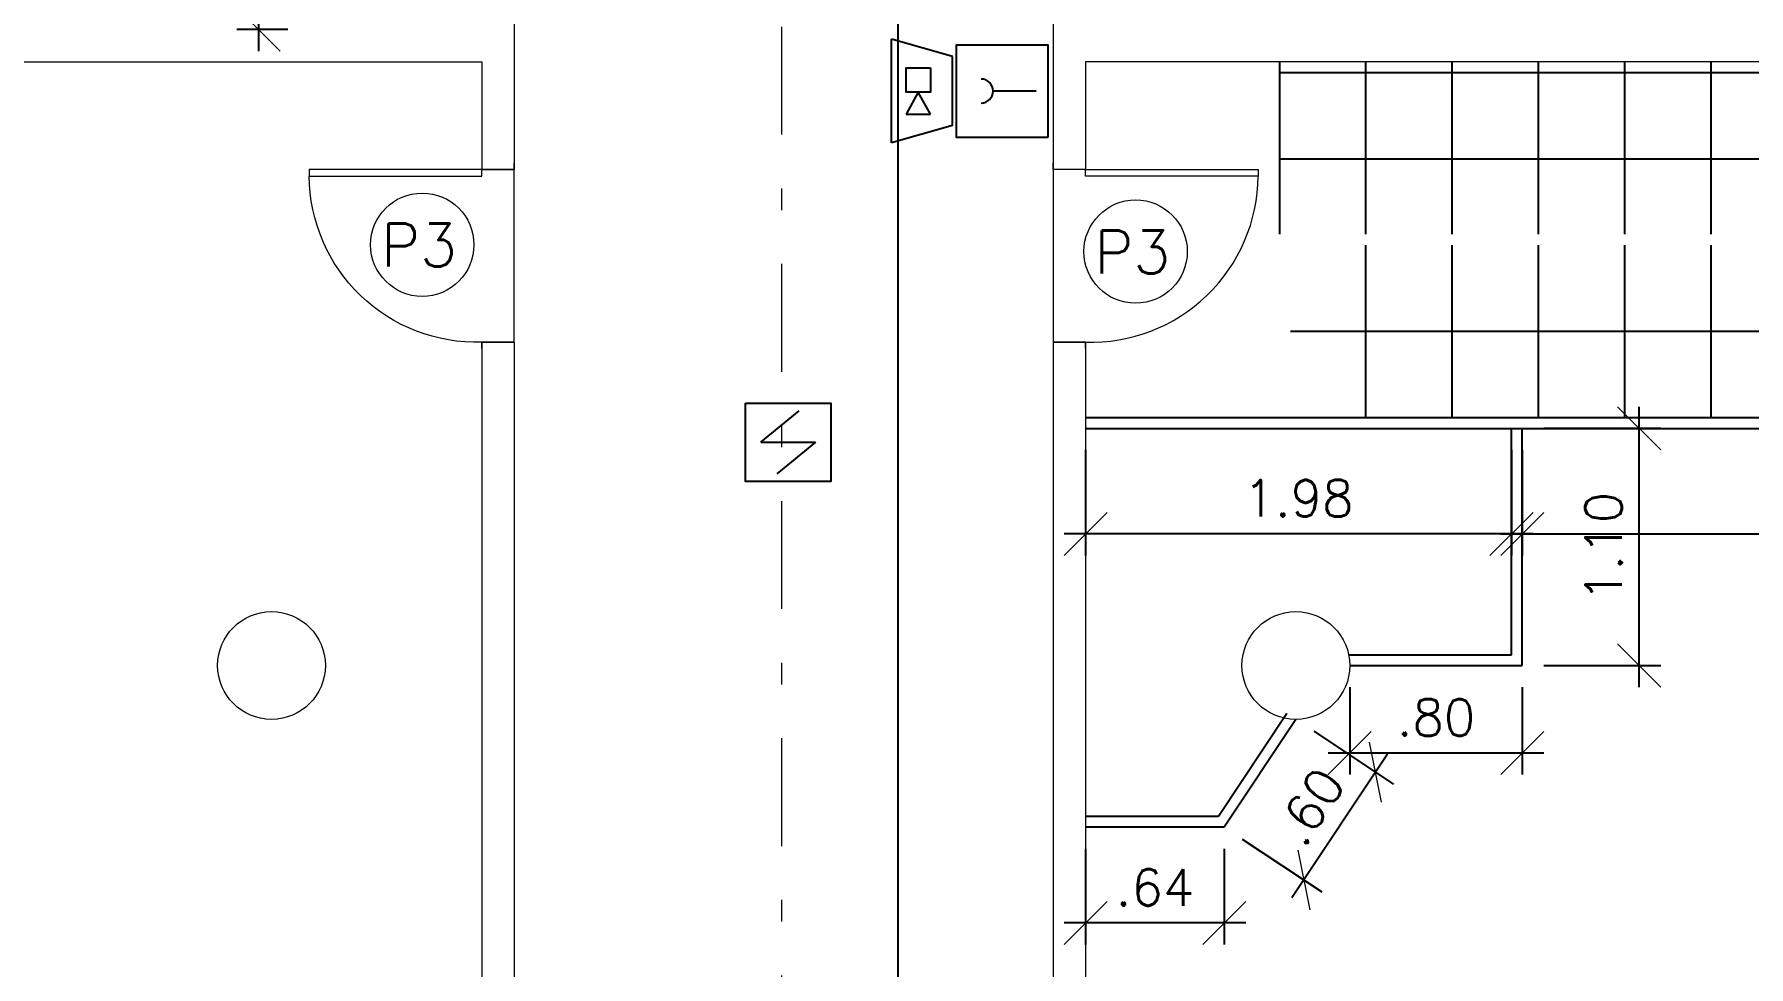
# Model space of a CAD drawing. Header units: millimetres. Extents: x 521 to 1055, y 261 to 520.
# Drawn here: x 570.21 to 578.16, y 328.57 to 332.89 of the extents above; entities that cross this region are included whole.
import ezdxf

# ---------------------------------------------------------------- set-up
doc = ezdxf.new("R2010")
doc.units = ezdxf.units.MM
doc.linetypes.add('CONTINU', pattern=[0])
doc.linetypes.add('DASHDOTX2', pattern=[2, 1, -0.5, 0, -0.5])
doc.layers.add('0.1', color=8, linetype='Continuous', lineweight=13)
doc.layers.add('ppci', color=8, linetype='Continuous')
doc.styles.add('ROMANS', font='romans')
doc.styles.get("Standard").update_dxf_attribs({"font": 'romans.shx'})
doc.dimstyles.new('Fares Eng - 50', dxfattribs={"dimscale": 2, "dimtxt": 0.085, "dimasz": 0.1, "dimexe": 0.05, "dimexo": 0.05, "dimgap": 0.04, "dimtad": 1, "dimzin": 4, "dimdsep": 46, "dimtxsty": 'ROMANS', "dimblk1": 'OBLIQUE', "dimblk2": 'OBLIQUE', "dimsah": 1, "dimcen": 0.05, "dimdle": 0.05, "dimclrd": 8, "dimclre": 8, "dimclrt": 8, "dimaunit": 1, "dimadec": 0, "dimazin": 0, "dimtfac": 1, "dimtix": 1, "dimtmove": 2, "dimatfit": 0, "dimldrblk": 'OPEN90', "dimfxl": 1, "dimtolj": 1, "dimtzin": 0, "dimarcsym": 0})

# ---------------------------------------------------------------- blocks, each defined once
blk = doc.blocks.new('P80')
for points in [[(0, 0.86), (0, 0.83), (0.15, 0.83), (0.15, 0.86)], [(0, 0), (0, 0.03), (0.15, 0.03), (0.15, 0)]]:
    blk.add_lwpolyline(points)
blk.add_lwpolyline([(-0.8, 0.06), (0, 0.06), (0, 0.03), (-0.8, 0.03)], close=True)
at = {"color": 8}
blk.add_arc((-0.0251, 0.0555), 0.7749, 88.14082, 179.6698, dxfattribs=at)
blk = doc.blocks.new('_OBLIQUE')
at = {"color": 0, "linetype": 'ByBlock'}
blk.add_line((-0.5, -0.5), (0.5, 0.5), dxfattribs=at)
blk = doc.blocks.new('*D1660')
at = {"layer": '0.1', "color": 8, "linetype": 'CONTINU', "lineweight": -2, "transparency": 16777216}
for p, q in [((574.2178, 334.5645), (574.2178, 316.2645)), ((574.8377, 334.4645), (574.1178, 334.4645)), ((574.8377, 316.3645), (574.1178, 316.3645))]:
    blk.add_line(p, q, dxfattribs=at)
at = {"layer": 'DEFPOINTS', "color": 0, "linetype": 'CONTINU', "lineweight": -2, "transparency": 16777216}
for p in [(574.9377, 334.4645), (574.2178, 316.3645), (574.9377, 316.3645)]:
    blk.add_point(p, dxfattribs=at)
at = {"layer": '0.1', "color": 8, "linetype": 'CONTINU', "lineweight": -2, "transparency": 16777216, "xscale": 0.2, "yscale": 0.2, "zscale": 0.2}
for p, rotation in [((574.2178, 334.4645), 90), ((574.2178, 316.3645), 270)]:
    blk.add_blockref('_OBLIQUE', p, dxfattribs=dict(at, rotation=rotation))
at = {"layer": '0.1', "color": 8, "linetype": 'CONTINU', "transparency": 16777216, "insert": (574.0528, 325.4145), "char_height": 0.17, "attachment_point": 5, "rotation": 90, "style": 'ROMANS'}
blk.add_mtext('\\A1;18.10', dxfattribs=at)
blk = doc.blocks.new('_Open90')
at = {"color": 0, "linetype": 'ByBlock', "lineweight": -2}
for p, q in [((-0.5, 0.5), (0, 0)), ((0, 0), (-1, 0)), ((0, 0), (-0.5, -0.5))]:
    blk.add_line(p, q, dxfattribs=at)
blk = doc.blocks.new('*D1740')
at = {"layer": '0.1', "color": 8, "linetype": 'CONTINU', "lineweight": -2, "transparency": 16777216}
for p, q in [((575.0877, 330.9645), (575.0877, 330.4749)), ((577.0627, 330.9645), (577.0627, 330.4749)), ((577.1627, 330.5749), (574.9877, 330.5749))]:
    blk.add_line(p, q, dxfattribs=at)
at = {"layer": 'DEFPOINTS', "color": 0, "linetype": 'CONTINU', "lineweight": -2, "transparency": 16777216}
for p in [(575.0877, 331.0645), (577.0627, 331.0645), (575.0877, 330.5749)]:
    blk.add_point(p, dxfattribs=at)
at = {"layer": '0.1', "color": 8, "linetype": 'CONTINU', "lineweight": -2, "transparency": 16777216, "xscale": 0.2, "yscale": 0.2, "zscale": 0.2, "rotation": 180}
blk.add_blockref('_OBLIQUE', (575.0877, 330.5749), dxfattribs=at)
at = {"layer": '0.1', "color": 8, "linetype": 'CONTINU', "lineweight": -2, "transparency": 16777216, "xscale": 0.2, "yscale": 0.2, "zscale": 0.2}
blk.add_blockref('_OBLIQUE', (577.0627, 330.5749), dxfattribs=at)
at = {"layer": '0.1', "color": 8, "linetype": 'CONTINU', "transparency": 16777216, "insert": (576.0752, 330.7399), "char_height": 0.17, "attachment_point": 5, "style": 'ROMANS'}
blk.add_mtext('\\A1;1.98', dxfattribs=at)
blk = doc.blocks.new('*D1741')
at = {"layer": '0.1', "color": 8, "linetype": 'CONTINU', "lineweight": -2, "transparency": 16777216}
for p, q in [((577.1127, 330.9645), (577.1127, 330.4749)), ((581.4377, 330.9645), (581.4377, 330.4749)), ((577.0127, 330.5749), (581.5377, 330.5749))]:
    blk.add_line(p, q, dxfattribs=at)
at = {"layer": 'DEFPOINTS', "color": 0, "linetype": 'CONTINU', "lineweight": -2, "transparency": 16777216}
for p in [(577.1127, 331.0645), (581.4377, 331.0645), (581.4377, 330.5749)]:
    blk.add_point(p, dxfattribs=at)
at = {"layer": '0.1', "color": 8, "linetype": 'CONTINU', "lineweight": -2, "transparency": 16777216, "xscale": 0.2, "yscale": 0.2, "zscale": 0.2, "rotation": 180}
blk.add_blockref('_OBLIQUE', (577.1127, 330.5749), dxfattribs=at)
at = {"layer": '0.1', "color": 8, "linetype": 'CONTINU', "lineweight": -2, "transparency": 16777216, "xscale": 0.2, "yscale": 0.2, "zscale": 0.2}
blk.add_blockref('_OBLIQUE', (581.4377, 330.5749), dxfattribs=at)
at = {"layer": '0.1', "color": 8, "linetype": 'CONTINU', "transparency": 16777216, "insert": (579.2752, 330.7399), "char_height": 0.17, "attachment_point": 5, "style": 'ROMANS'}
blk.add_mtext('\\A1;4.33', dxfattribs=at)
blk = doc.blocks.new('*D3234')
at = {"layer": '0.1', "color": 8, "linetype": 'CONTINU', "lineweight": -2, "transparency": 16777216}
for p, q in [((575.0877, 329.1145), (575.0877, 328.6704)), ((575.731, 329.1145), (575.731, 328.6704)), ((575.831, 328.7704), (574.9877, 328.7704))]:
    blk.add_line(p, q, dxfattribs=at)
at = {"layer": 'DEFPOINTS', "color": 0, "linetype": 'CONTINU', "lineweight": -2, "transparency": 16777216}
for p in [(575.0877, 329.2145), (575.731, 329.2145), (575.0877, 328.7704)]:
    blk.add_point(p, dxfattribs=at)
at = {"layer": '0.1', "color": 8, "linetype": 'CONTINU', "lineweight": -2, "transparency": 16777216, "xscale": 0.2, "yscale": 0.2, "zscale": 0.2, "rotation": 180}
blk.add_blockref('_OBLIQUE', (575.0877, 328.7704), dxfattribs=at)
at = {"layer": '0.1', "color": 8, "linetype": 'CONTINU', "lineweight": -2, "transparency": 16777216, "xscale": 0.2, "yscale": 0.2, "zscale": 0.2}
blk.add_blockref('_OBLIQUE', (575.731, 328.7704), dxfattribs=at)
at = {"layer": '0.1', "color": 8, "linetype": 'CONTINU', "lineweight": -2, "transparency": 16777216, "insert": (575.4094, 328.9354), "char_height": 0.17, "attachment_point": 5, "style": 'ROMANS'}
blk.add_mtext('\\A1;.64', dxfattribs=at)
blk = doc.blocks.new('*D3235')
at = {"layer": '0.1', "color": 8, "linetype": 'CONTINU', "lineweight": -2, "transparency": 16777216}
for p, q in [((577.6548, 329.8645), (577.6548, 331.1645)), ((577.2127, 331.0645), (577.7548, 331.0645)), ((577.2127, 329.9645), (577.7548, 329.9645))]:
    blk.add_line(p, q, dxfattribs=at)
at = {"layer": 'DEFPOINTS', "color": 0, "linetype": 'CONTINU', "lineweight": -2, "transparency": 16777216}
for p in [(577.1127, 331.0645), (577.6548, 331.0645), (577.1127, 329.9645)]:
    blk.add_point(p, dxfattribs=at)
at = {"layer": '0.1', "color": 8, "linetype": 'CONTINU', "lineweight": -2, "transparency": 16777216, "xscale": 0.2, "yscale": 0.2, "zscale": 0.2}
for p, rotation in [((577.6548, 331.0645), 90), ((577.6548, 329.9645), 270)]:
    blk.add_blockref('_OBLIQUE', p, dxfattribs=dict(at, rotation=rotation))
at = {"layer": '0.1', "color": 8, "linetype": 'CONTINU', "lineweight": -2, "transparency": 16777216, "insert": (577.4898, 330.5145), "char_height": 0.17, "attachment_point": 5, "rotation": 90, "style": 'ROMANS'}
blk.add_mtext('\\A1;1.10', dxfattribs=at)
blk = doc.blocks.new('*D3236')
at = {"layer": '0.1', "color": 8, "linetype": 'CONTINU', "lineweight": -2, "transparency": 16777216}
for p, q in [((576.3127, 329.8645), (576.3127, 329.4586)), ((577.1127, 329.8645), (577.1127, 329.4586)), ((577.2127, 329.5586), (576.2127, 329.5586))]:
    blk.add_line(p, q, dxfattribs=at)
at = {"layer": 'DEFPOINTS', "color": 0, "linetype": 'CONTINU', "lineweight": -2, "transparency": 16777216}
for p in [(576.3127, 329.9645), (577.1127, 329.9645), (576.3127, 329.5586)]:
    blk.add_point(p, dxfattribs=at)
at = {"layer": '0.1', "color": 8, "linetype": 'CONTINU', "lineweight": -2, "transparency": 16777216, "xscale": 0.2, "yscale": 0.2, "zscale": 0.2, "rotation": 180}
blk.add_blockref('_OBLIQUE', (576.3127, 329.5586), dxfattribs=at)
at = {"layer": '0.1', "color": 8, "linetype": 'CONTINU', "lineweight": -2, "transparency": 16777216, "xscale": 0.2, "yscale": 0.2, "zscale": 0.2}
blk.add_blockref('_OBLIQUE', (577.1127, 329.5586), dxfattribs=at)
at = {"layer": '0.1', "color": 8, "linetype": 'CONTINU', "lineweight": -2, "transparency": 16777216, "insert": (576.7127, 329.7236), "char_height": 0.17, "attachment_point": 5, "style": 'ROMANS'}
blk.add_mtext('\\A1;.80', dxfattribs=at)
blk = doc.blocks.new('*D3237')
at = {"layer": '0.1', "color": 8, "linetype": 'CONTINU', "lineweight": -2, "transparency": 16777216}
for p, q in [((576.1461, 329.6592), (576.5152, 329.4143)), ((576.4871, 329.5529), (576.0448, 328.8863)), ((575.8143, 329.1592), (576.1834, 328.9143))]:
    blk.add_line(p, q, dxfattribs=at)
at = {"layer": 'DEFPOINTS', "color": 0, "linetype": 'CONTINU', "lineweight": -2, "transparency": 16777216}
for p in [(576.0627, 329.7145), (575.731, 329.2145), (576.1001, 328.9696)]:
    blk.add_point(p, dxfattribs=at)
at = {"layer": '0.1', "color": 8, "linetype": 'CONTINU', "lineweight": -2, "transparency": 16777216, "xscale": 0.2, "yscale": 0.2, "zscale": 0.2}
for p, rotation in [((576.4318, 329.4696), 56.43599993429929), ((576.1001, 328.9696), 236.4359999342993)]:
    blk.add_blockref('_OBLIQUE', p, dxfattribs=dict(at, rotation=rotation))
at = {"layer": '0.1', "color": 8, "linetype": 'CONTINU', "lineweight": -2, "transparency": 16777216, "insert": (576.1285, 329.3108), "char_height": 0.17, "attachment_point": 5, "rotation": 56.436, "style": 'ROMANS'}
blk.add_mtext('\\A1;.60', dxfattribs=at)
blk = doc.blocks.new('*D3242')
at = {"layer": '0.1', "color": 8, "linetype": 'CONTINU', "lineweight": -2, "transparency": 16777216}
for p, q in [((571.2523, 334.0145), (571.2523, 332.8145)), ((571.3877, 333.9145), (571.1523, 333.9145)), ((571.3877, 332.9145), (571.1523, 332.9145))]:
    blk.add_line(p, q, dxfattribs=at)
at = {"layer": 'DEFPOINTS', "color": 0, "linetype": 'CONTINU', "lineweight": -2, "transparency": 16777216}
for p in [(571.4877, 333.9145), (571.2523, 332.9145), (571.4877, 332.9145)]:
    blk.add_point(p, dxfattribs=at)
at = {"layer": '0.1', "color": 8, "linetype": 'CONTINU', "lineweight": -2, "transparency": 16777216, "xscale": 0.2, "yscale": 0.2, "zscale": 0.2}
for p, rotation in [((571.2523, 333.9145), 90), ((571.2523, 332.9145), 270)]:
    blk.add_blockref('_OBLIQUE', p, dxfattribs=dict(at, rotation=rotation))
at = {"layer": '0.1', "color": 8, "linetype": 'CONTINU', "lineweight": -2, "transparency": 16777216, "insert": (571.0873, 333.4145), "char_height": 0.17, "attachment_point": 5, "rotation": 90, "style": 'ROMANS'}
blk.add_mtext('\\A1;1.00', dxfattribs=at)

msp = doc.modelspace()

# ---------------------------------------------------------------- hatches: boundary and pattern name
at = {"layer": '0.1', "linetype": 'CONTINU', "lineweight": -2}
h = msp.add_hatch(dxfattribs=at)
h.set_pattern_fill('_USER', color=8, scale=0.4, style=0, double=1, pattern_type=0)
h.set_pattern_definition([(0, (575.98774, 331.11448), (0, 0.4), []), (90, (575.98774, 331.11448), (-0.4, 2e-17), [])])
h.paths.add_polyline_path([(581.43774, 335.81448), (581.43774, 336.71448), (578.78774, 336.71448), (578.78774, 334.71448), (578.23774, 334.71448), (578.23774, 332.76448), (575.98774, 332.76448), (575.98774, 331.96448), (581.43774, 331.96448), (581.43774, 332.96448)])
h.paths.add_polyline_path([(580.43774, 335.96448, -1), (580.93774, 335.96448, -1)], flags=16)
h.paths.add_polyline_path([(581.43774, 331.91448), (576.03774, 331.91448), (576.03774, 331.11448), (581.43774, 331.11448)])
h.paths.add_polyline_path([(581.0997, 336.04793), (581.0997, 336.48103), (580.8447, 336.48103), (580.8447, 336.04793)], flags=24)
h.paths.add_polyline_path([(579.16402, 335.85007), (579.16402, 336.42888), (578.90902, 336.42888), (578.90902, 335.85007)], flags=24)
h.paths.add_polyline_path([(579.16402, 335.32293), (579.16402, 335.75603), (578.90902, 335.75603), (578.90902, 335.32293)], flags=24)
h.paths.add_polyline_path([(579.16402, 334.87293), (579.16402, 335.30603), (578.90902, 335.30603), (578.90902, 334.87293)], flags=24)
h.paths.add_polyline_path([(579.16402, 334.37293), (579.16402, 334.80603), (578.90902, 334.80603), (578.90902, 334.37293)], flags=24)
h.paths.add_polyline_path([(579.16402, 333.42507), (579.16402, 334.00388), (578.90902, 334.00388), (578.90902, 333.42507)], flags=24)
h.paths.add_polyline_path([(579.16402, 332.62293), (579.16402, 333.05603), (578.90902, 333.05603), (578.90902, 332.62293)], flags=24)
h.paths.add_polyline_path([(579.55947, 332.98531), (580.9547, 332.98531), (580.9547, 333.34245), (579.55947, 333.34245)], flags=24)
h.paths.add_polyline_path([(579.73693, 333.30839), (580.7905, 333.30839), (580.7905, 333.68339), (579.73693, 333.68339)], flags=24)
h.paths.add_polyline_path([(580.61809, 334.03793), (580.61809, 334.64103), (580.36309, 334.64103), (580.36309, 334.03793)], flags=24)
h.paths.add_polyline_path([(579.97066, 331.15155), (581.40399, 331.15155), (581.40399, 331.50869), (579.97066, 331.50869)], flags=24)

# ---------------------------------------------------------------- linework, layer by layer
at = {"layer": '0.1', "color": 8, "linetype": 'DASHDOTX2', "ltscale": 0.5}
msp.add_line((573.67694, 337.32691), (573.67694, 284.40546), dxfattribs=at)
at = {"layer": '0.1', "color": 7}
for p, q in [((572.43774, 333.01448), (572.43774, 332.26448)), ((574.93774, 333.01448), (574.93774, 332.26448)), ((569.13774, 332.76448), (572.28774, 332.76448)), ((572.28774, 332.76448), (572.28774, 332.26448)), ((578.23774, 332.76448), (575.08774, 332.76448)), ((575.08774, 332.76448), (575.08774, 332.26448)), ((572.43774, 332.26448), (572.28774, 332.26448)), ((575.08774, 332.26448), (574.93774, 332.26448)), ((572.43774, 331.46448), (572.28774, 331.46448)), ((572.28774, 331.46448), (572.28774, 327.36448)), ((572.43774, 331.46448), (572.43774, 327.36448)), ((574.93774, 331.46448), (575.08774, 331.46448)), ((574.93774, 331.46448), (574.93774, 327.36448)), ((575.08774, 331.46448), (575.08774, 327.36448))]:
    msp.add_line(p, q, dxfattribs=at)
at = {"layer": '0.1', "color": 8, "linetype": 'CONTINU'}
for p, q in [((572.43774, 331.46448), (572.43774, 332.26448)), ((574.93774, 332.26448), (574.93774, 331.46448))]:
    msp.add_line(p, q, dxfattribs=at)
at = {"layer": '0.1', "color": 8, "linetype": 'CONTINU', "lineweight": -2}
for p, q in [((575.08774, 331.11448), (581.43774, 331.11448)), ((575.08774, 331.06448), (581.43774, 331.06448)), ((577.06274, 330.01448), (577.06274, 331.06448)), ((577.11274, 329.96448), (577.11274, 331.06448)), ((576.30769, 330.01448), (577.06274, 330.01448)), ((576.31274, 329.96448), (577.11274, 329.96448)), ((576.02108, 329.74212), (575.70416, 329.26448)), ((576.06274, 329.71448), (575.73099, 329.21448)), ((575.70416, 329.26448), (575.08774, 329.26448)), ((575.73099, 329.21448), (575.08774, 329.21448))]:
    msp.add_line(p, q, dxfattribs=at)
at = {"layer": '0.1', "color": 8}
for centre, radius in [((572.01173, 331.91592), 0.23964), ((575.31978, 331.88429), 0.23964), ((576.06274, 329.96448), 0.25)]:
    msp.add_circle(centre, radius, dxfattribs=at)
at = {"layer": '0.1', "color": 7}
for centre in [(571.31274, 329.96448), (576.06274, 329.96448)]:
    msp.add_circle(centre, 0.25, dxfattribs=at)
at = {"layer": 'ppci', "color": 10, "linetype": 'Continuous'}
for p, q in [((574.18712, 332.3881), (574.18712, 332.86978)), ((574.471, 332.7895), (574.18712, 332.86978)), ((574.471, 332.46838), (574.471, 332.7895)), ((574.85885, 332.62894), (574.65848, 332.62894)), ((574.471, 332.46838), (574.18712, 332.3881)), ((573.58132, 330.99971), (573.75995, 331.14603)), ((573.58132, 330.99971), (573.83463, 330.99971)), ((573.83463, 330.99971), (573.656, 330.8534))]:
    msp.add_line(p, q, dxfattribs=at)
at = {"layer": 'ppci', "color": 10}
for p, q in [((574.31188, 332.62318), (574.25552, 332.5219)), ((574.36823, 332.5219), (574.31188, 332.62318)), ((574.25552, 332.5219), (574.36823, 332.5219))]:
    msp.add_line(p, q, dxfattribs=at)
at = {"layer": 'ppci', "color": 10, "linetype": 'Continuous'}
for points in [[(574.91478, 332.41547), (574.91478, 332.84241), (574.48784, 332.84241), (574.48784, 332.41547)], [(573.51008, 331.18192), (573.90587, 331.18192), (573.90587, 330.81751), (573.51008, 330.81751)]]:
    msp.add_lwpolyline(points, close=True, dxfattribs=at)
at = {"layer": 'ppci', "color": 10}
msp.add_lwpolyline([(574.36823, 332.73598), (574.36823, 332.62318), (574.25552, 332.62318), (574.25552, 332.73598)], close=True, dxfattribs=at)
at = {"layer": 'ppci', "color": 10, "linetype": 'Continuous'}
msp.add_arc((574.60279, 332.62894), 0.05569, 270, 90, dxfattribs=at)

# ---------------------------------------------------------------- block references
at = {"layer": '0.1', "color": 8, "xscale": -1, "rotation": 180}
msp.add_blockref('P80', (572.28774, 332.29448), dxfattribs=at)
at = {"layer": '0.1', "color": 8, "rotation": 180}
msp.add_blockref('P80', (575.08774, 332.29448), dxfattribs=at)

# ---------------------------------------------------------------- texts
at = {"layer": '0.1', "color": 8}
for p in [(571.82112, 331.81441), (575.12917, 331.78278)]:
    msp.add_text('P3', height=0.2, dxfattribs=at).set_placement(p)

# ---------------------------------------------------------------- dimensions: what is measured, and where the dimension line sits
at = {"layer": '0.1', "color": 8, "linetype": 'CONTINU'}
dim = msp.add_linear_dim(base=(574.21777, 316.36448), p1=(574.93774, 334.46448), p2=(574.93774, 316.36448), angle=90, dimstyle='Fares Eng - 50', dxfattribs=at)
dim.commit()
dim.dimension.update_dxf_attribs({"geometry": '*D1660', "text_midpoint": (574.05277, 325.41448)})
at = {"layer": '0.1', "color": 8, "linetype": 'CONTINU', "lineweight": -2}
for base, p1, p2, picture, middle in [((571.25233, 332.91448), (571.48774, 333.91448), (571.48774, 332.91448), '*D3242', (571.08733, 333.41448)), ((577.65477, 331.06448), (577.11274, 329.96448), (577.11274, 331.06448), '*D3235', (577.48977, 330.51448))]:
    dim = msp.add_linear_dim(base=base, p1=p1, p2=p2, angle=90, dimstyle='Fares Eng - 50', dxfattribs=at)
    dim.commit()
    dim.dimension.update_dxf_attribs({"geometry": picture, "text_midpoint": middle})
at = {"layer": '0.1', "color": 8, "linetype": 'CONTINU'}
for base, p1, p2, picture, middle in [((575.0877410264, 330.5748833843), (577.0627410264, 331.0644788319), (575.0877410264, 331.0644788319), '*D1740', (576.0752410264, 330.7398833843)), ((581.4377410264, 330.5748833843), (577.1127410264, 331.0644788319), (581.4377410264, 331.0644788319), '*D1741', (579.2752410264, 330.7398833843))]:
    dim = msp.add_linear_dim(base=base, p1=p1, p2=p2, dimstyle='Fares Eng - 50', dxfattribs=at)
    dim.commit()
    dim.dimension.update_dxf_attribs({"geometry": picture, "text_midpoint": middle})
at = {"layer": '0.1', "color": 8, "linetype": 'CONTINU', "lineweight": -2}
for base, p1, p2, picture, middle in [((576.31274, 329.55856), (577.11274, 329.96448), (576.31274, 329.96448), '*D3236', (576.71274, 329.72356)), ((575.08774, 328.77041), (575.73099, 329.21448), (575.08774, 329.21448), '*D3234', (575.40937, 328.93541))]:
    dim = msp.add_linear_dim(base=base, p1=p1, p2=p2, dimstyle='Fares Eng - 50', dxfattribs=at)
    dim.commit()
    dim.dimension.update_dxf_attribs({"geometry": picture, "text_midpoint": middle})
dim = msp.add_aligned_dim(p1=(576.06274, 329.71448), p2=(575.73099, 329.21448), distance=0.44294, dimstyle='Fares Eng - 50', dxfattribs=at)
dim.commit()
dim.dimension.update_dxf_attribs({"geometry": '*D3237', "text_midpoint": (576.12847, 329.31081)})

doc.saveas('drawing.dxf')
